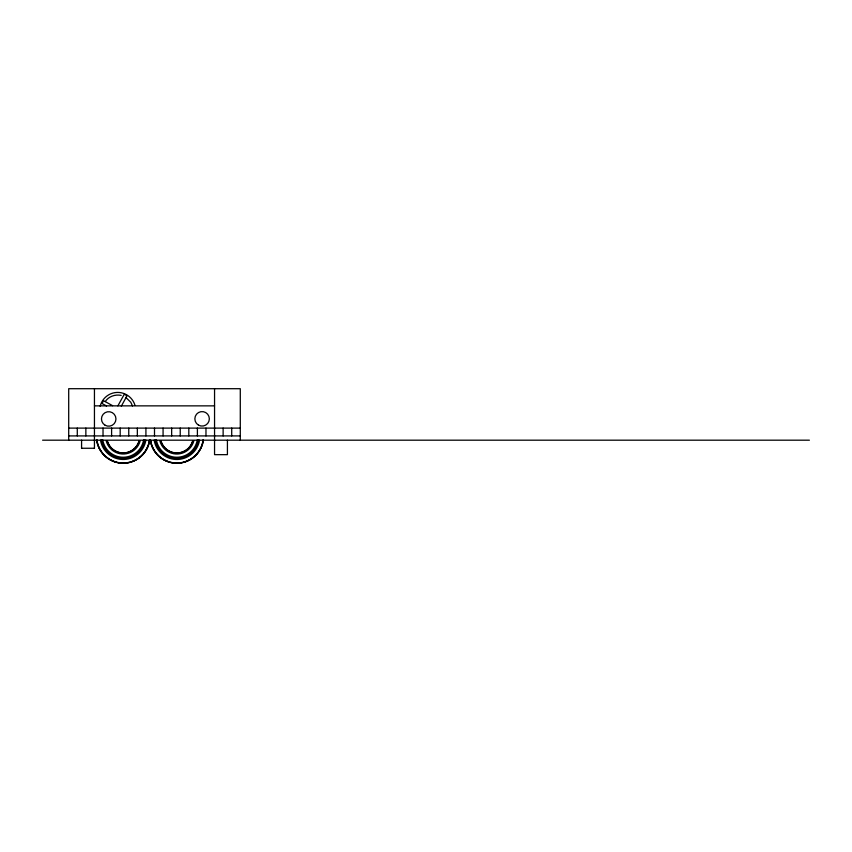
<?xml version="1.0" encoding="UTF-8"?>
<svg xmlns="http://www.w3.org/2000/svg" width="852" height="852" viewBox="0 0 852 852"><rect width="100%" height="100%" fill="white"/><g stroke="black" fill="none" stroke-linecap="round" stroke-linejoin="round"><path stroke-width="1.28" d="M117.885 405.861L124.285 394.22L127.054 395.743L121.293 406.223M105.275 401.537C108.619 396.404 115.308 394.146 121.197 395.403M94.444 405.861L214.555 405.861M68.703 428.109L240.285 428.109M68.703 435.915L240.285 435.915M42.6 440.186L809.4 440.186M81.579 448.258L94.444 448.258M112.581 405.68L103.539 400.706L102.016 403.486L106.532 405.967M125.776 397.394L130.793 402.261L132.465 405.925M240.285 440.186L240.285 388.704L68.703 388.704L68.703 440.186M231.712 428.109L231.712 435.915M227.42 440.186L227.42 454.659L214.555 454.659L214.555 388.704M223.128 428.109L223.128 435.915M205.971 428.109L205.971 435.915M197.398 428.109L197.398 435.915M188.814 428.109L188.814 435.915M180.23 428.109L180.23 435.915M171.657 428.109L171.657 435.915M163.073 428.109L163.073 435.915M154.5 428.109L154.5 435.915M145.916 428.109L145.916 435.915M137.342 428.109L137.342 435.915M128.758 428.109L128.758 435.915M120.185 428.109L120.185 435.915M111.601 428.109L111.601 435.915M103.028 428.109L103.028 435.915M94.444 388.704L94.444 448.429M85.86 428.109L85.86 435.915M81.579 440.186L81.579 448.429M77.287 428.109L77.287 435.915M100.163 406.351A18.02 18.02 0 0 1 134.946 405.169M139.217 440.782A16.603 16.603 0 0 1 107.15 440.782M139.068 440.75A16.444 16.444 0 0 1 107.299 440.75M149.601 439.973A26.646 26.646 0 0 1 96.766 439.973M149.75 439.994A26.806 26.806 0 0 1 96.606 439.994M149.451 439.952A26.497 26.497 0 0 1 148.77 443.349M148.45 444.446A26.497 26.497 0 0 1 130.036 462.082M128.918 462.359A26.497 26.497 0 0 1 124.328 462.955M122.028 462.955A26.497 26.497 0 0 1 117.438 462.359M116.319 462.082A26.497 26.497 0 0 1 96.915 439.952M192.871 440.782A16.603 16.603 0 0 1 160.804 440.782M192.722 440.75A16.444 16.444 0 0 1 160.953 440.75M203.255 439.973A26.646 26.646 0 0 1 150.421 439.973M203.415 439.994A26.806 26.806 0 0 1 150.271 439.994M203.106 439.952A26.497 26.497 0 0 1 183.702 462.082M182.584 462.359A26.497 26.497 0 0 1 177.993 462.955M175.693 462.955A26.497 26.497 0 0 1 171.103 462.359M169.985 462.082A26.497 26.497 0 0 1 150.57 439.952M140.111 441.027A17.53 17.53 0 0 1 106.244 441.027M143.658 439.738A20.725 20.725 0 0 1 102.709 439.738M144.765 439.909A21.854 21.854 0 0 1 101.601 439.909M145.873 440.09A22.972 22.972 0 0 1 100.493 440.09M193.777 441.027A17.53 17.53 0 0 1 159.91 441.027M197.313 439.738A20.725 20.725 0 0 1 156.363 439.738M198.42 439.909A21.854 21.854 0 0 1 155.256 439.909M199.528 440.09A22.972 22.972 0 0 1 154.148 440.09M105.084 425.223A7.253 7.253 0 0 0 115.957 418.95A7.253 7.253 0 0 0 105.084 412.666A7.253 7.253 0 0 0 105.084 425.223M198.473 425.116A7.253 7.253 0 0 0 209.347 418.833A7.253 7.253 0 0 0 198.473 412.56A7.253 7.253 0 0 0 198.473 425.116"/></g></svg>
